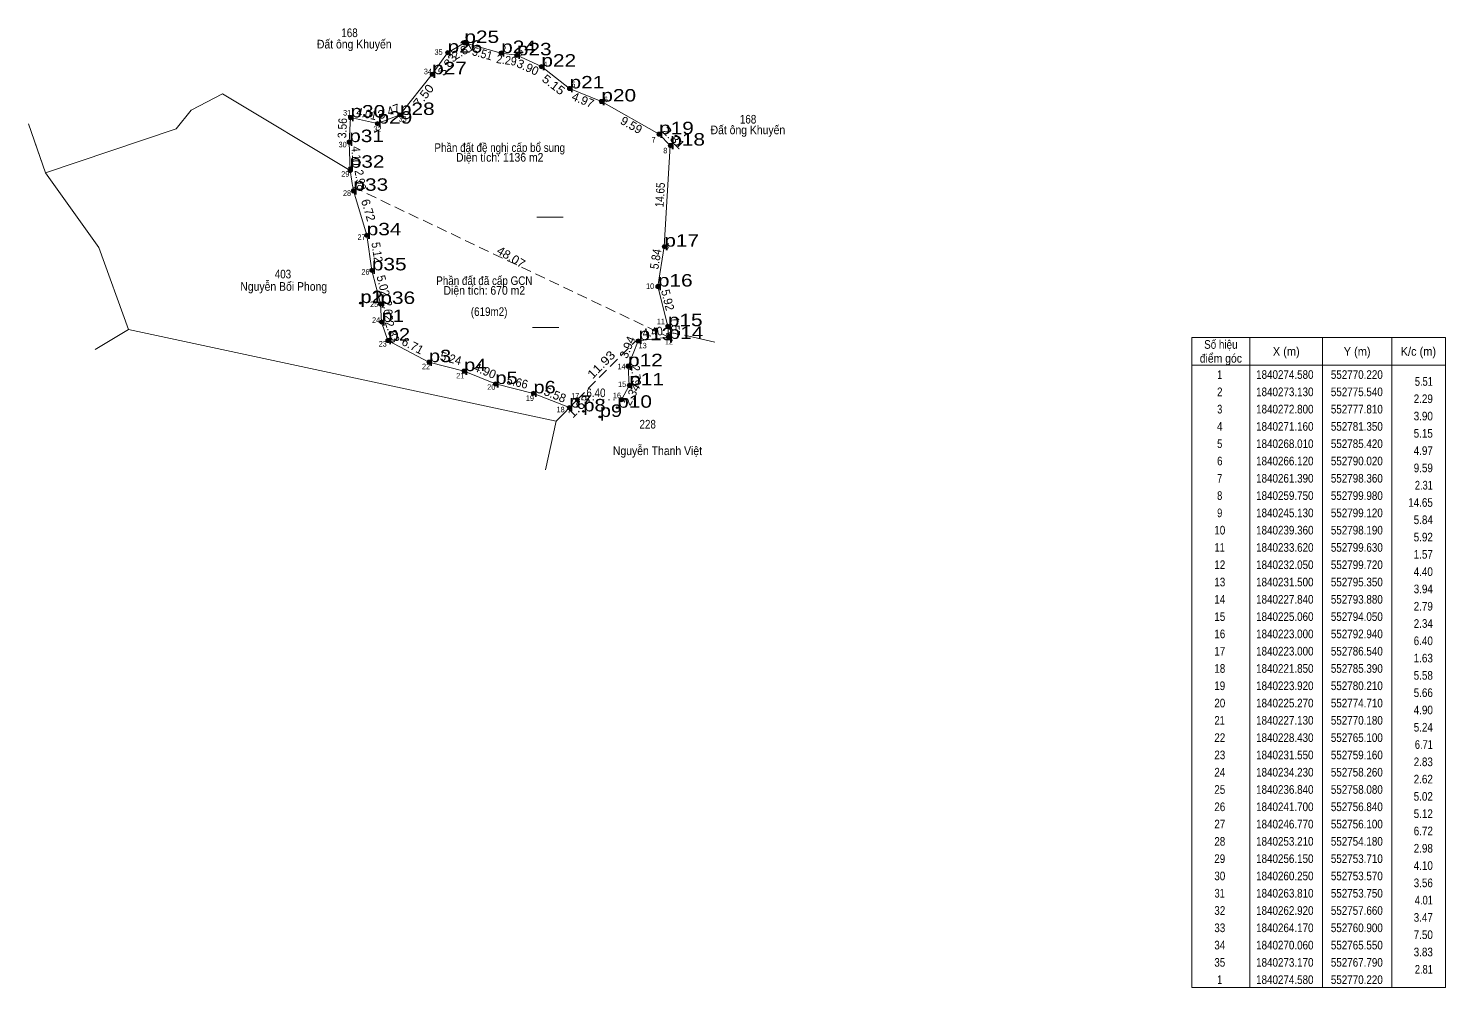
# Model space of a CAD drawing. Header units: metres. Extents: x 552359 to 552912, y 1839972 to 1840607.
# Drawn here: x 552707.2 to 552912.1, y 1840138 to 1840276.7 of the extents above; entities that cross this region are included whole.
import ezdxf
from ezdxf.enums import TextEntityAlignment as Align

# ---------------------------------------------------------------- set-up
doc = ezdxf.new("R2010")
doc.units = ezdxf.units.M
doc.header["$LTSCALE"] = 0.5
doc.header["$PDMODE"] = 32
doc.header["$PDSIZE"] = 0.25
doc.linetypes.add('DOTTED', pattern=[1.5, 0.3, -1.2])
doc.linetypes.add('MEDIUM_DASHED', pattern=[4.5, 3, -1.5])
for name, color, linetype, lineweight in [('10', 7, 'Continuous', 13), ('2', 7, 'Continuous', 13), ('49', 7, 'Continuous', 13), ('63', 7, 'Continuous', 13)]:
    doc.layers.add(name, color=color, linetype=linetype, lineweight=lineweight)
doc.layers.add('12', color=7, linetype='Continuous')
doc.layers.add('15', color=7, linetype='Continuous')

msp = doc.modelspace()

# ---------------------------------------------------------------- hatches: boundary and pattern name
at = {"layer": '63'}
for points in [[(552768.09, 1840273.17, 1), (552767.49, 1840273.17, 1)], [(552768.09, 1840273.17, 1), (552767.49, 1840273.17, 1)], [(552770.52, 1840274.58, 1), (552769.92, 1840274.58, 1)], [(552770.52, 1840274.58, 1), (552769.92, 1840274.58, 1)], [(552775.84, 1840273.13, 1), (552775.24, 1840273.13, 1)], [(552775.84, 1840273.13, 1), (552775.24, 1840273.13, 1)], [(552778.11, 1840272.8, 1), (552777.51, 1840272.8, 1)], [(552778.11, 1840272.8, 1), (552777.51, 1840272.8, 1)], [(552781.65, 1840271.16, 1), (552781.05, 1840271.16, 1)], [(552781.65, 1840271.16, 1), (552781.05, 1840271.16, 1)], [(552765.85, 1840270.06, 1), (552765.25, 1840270.06, 1)], [(552765.85, 1840270.06, 1), (552765.25, 1840270.06, 1)], [(552785.72, 1840268.01, 1), (552785.12, 1840268.01, 1)], [(552785.72, 1840268.01, 1), (552785.12, 1840268.01, 1)], [(552790.32, 1840266.12, 1), (552789.72, 1840266.12, 1)], [(552790.32, 1840266.12, 1), (552789.72, 1840266.12, 1)], [(552754.05, 1840263.81, 1), (552753.45, 1840263.81, 1)], [(552754.05, 1840263.81, 1), (552753.45, 1840263.81, 1)], [(552757.96, 1840262.92, 1), (552757.36, 1840262.92, 1)], [(552757.96, 1840262.92, 1), (552757.36, 1840262.92, 1)], [(552761.2, 1840264.17, 1), (552760.6, 1840264.17, 1)], [(552761.2, 1840264.17, 1), (552760.6, 1840264.17, 1)], [(552798.66, 1840261.39, 1), (552798.06, 1840261.39, 1)], [(552798.66, 1840261.39, 1), (552798.06, 1840261.39, 1)], [(552753.87, 1840260.25, 1), (552753.27, 1840260.25, 1)], [(552753.87, 1840260.25, 1), (552753.27, 1840260.25, 1)], [(552800.28, 1840259.75, 1), (552799.68, 1840259.75, 1)], [(552800.28, 1840259.75, 1), (552799.68, 1840259.75, 1)], [(552754.01, 1840256.15, 1), (552753.41, 1840256.15, 1)], [(552754.01, 1840256.15, 1), (552753.41, 1840256.15, 1)], [(552754.48, 1840253.21, 1), (552753.88, 1840253.21, 1)], [(552754.48, 1840253.21, 1), (552753.88, 1840253.21, 1)], [(552756.4, 1840246.77, 1), (552755.8, 1840246.77, 1)], [(552756.4, 1840246.77, 1), (552755.8, 1840246.77, 1)], [(552799.42, 1840245.13, 1), (552798.82, 1840245.13, 1)], [(552799.42, 1840245.13, 1), (552798.82, 1840245.13, 1)], [(552757.14, 1840241.7, 1), (552756.54, 1840241.7, 1)], [(552757.14, 1840241.7, 1), (552756.54, 1840241.7, 1)], [(552798.49, 1840239.36, 1), (552797.89, 1840239.36, 1)], [(552798.49, 1840239.36, 1), (552797.89, 1840239.36, 1)], [(552758.38, 1840236.84, 1), (552757.78, 1840236.84, 1)], [(552758.38, 1840236.84, 1), (552757.78, 1840236.84, 1)], [(552758.56, 1840234.23, 1), (552757.96, 1840234.23, 1)], [(552758.56, 1840234.23, 1), (552757.96, 1840234.23, 1)], [(552799.93, 1840233.62, 1), (552799.33, 1840233.62, 1)], [(552799.93, 1840233.62, 1), (552799.33, 1840233.62, 1)], [(552759.46, 1840231.55, 1), (552758.86, 1840231.55, 1)], [(552759.46, 1840231.55, 1), (552758.86, 1840231.55, 1)], [(552795.65, 1840231.5, 1), (552795.05, 1840231.5, 1)], [(552795.65, 1840231.5, 1), (552795.05, 1840231.5, 1)], [(552800.02, 1840232.05, 1), (552799.42, 1840232.05, 1)], [(552800.02, 1840232.05, 1), (552799.42, 1840232.05, 1)], [(552765.4, 1840228.43, 1), (552764.8, 1840228.43, 1)], [(552765.4, 1840228.43, 1), (552764.8, 1840228.43, 1)], [(552770.48, 1840227.13, 1), (552769.88, 1840227.13, 1)], [(552770.48, 1840227.13, 1), (552769.88, 1840227.13, 1)], [(552794.18, 1840227.84, 1), (552793.58, 1840227.84, 1)], [(552794.18, 1840227.84, 1), (552793.58, 1840227.84, 1)], [(552775.01, 1840225.27, 1), (552774.41, 1840225.27, 1)], [(552775.01, 1840225.27, 1), (552774.41, 1840225.27, 1)], [(552794.35, 1840225.06, 1), (552793.75, 1840225.06, 1)], [(552794.35, 1840225.06, 1), (552793.75, 1840225.06, 1)], [(552780.51, 1840223.92, 1), (552779.91, 1840223.92, 1)], [(552780.51, 1840223.92, 1), (552779.91, 1840223.92, 1)], [(552786.84, 1840223, 1), (552786.24, 1840223, 1)], [(552786.84, 1840223, 1), (552786.24, 1840223, 1)], [(552793.24, 1840223, 1), (552792.64, 1840223, 1)], [(552793.24, 1840223, 1), (552792.64, 1840223, 1)], [(552785.69, 1840221.85, 1), (552785.09, 1840221.85, 1)], [(552785.69, 1840221.85, 1), (552785.09, 1840221.85, 1)]]:
    msp.add_hatch(color=256, dxfattribs=at).paths.add_polyline_path(points)

# ---------------------------------------------------------------- linework, layer by layer
at = {"layer": '10'}
for p, q in [((552735.24, 1840267.22), (552753.71, 1840256.15)), ((552735.24, 1840267.22), (552753.71, 1840256.15)), ((552707.19, 1840262.88), (552709.68, 1840255.81)), ((552707.19, 1840262.88), (552709.68, 1840255.81)), ((552708.12, 1840260.23), (552709.68, 1840255.81)), ((552708.12, 1840260.23), (552709.68, 1840255.81)), ((552716.83, 1840230.27), (552721.69, 1840233.13)), ((552716.83, 1840230.27), (552721.69, 1840233.13)), ((552716.83, 1840230.27), (552721.69, 1840233.13)), ((552716.83, 1840230.27), (552721.69, 1840233.13)), ((552721.69, 1840233.13), (552783.47, 1840219.91)), ((552721.69, 1840233.13), (552783.47, 1840219.91))]:
    msp.add_line(p, q, dxfattribs=at)
for points in [[(552799.72, 1840232.05), (552799.63, 1840233.62), (552798.19, 1840239.36), (552799.12, 1840245.13), (552799.98, 1840259.75), (552798.36, 1840261.39), (552790.02, 1840266.12), (552785.42, 1840268.01), (552781.35, 1840271.16), (552777.81, 1840272.8), (552775.54, 1840273.13), (552770.22, 1840274.58), (552767.79, 1840273.17), (552765.55, 1840270.06), (552760.9, 1840264.17), (552757.66, 1840262.92), (552753.75, 1840263.81), (552753.57, 1840260.25), (552753.71, 1840256.15)], [(552799.72, 1840232.05), (552799.63, 1840233.62), (552798.19, 1840239.36), (552799.12, 1840245.13), (552799.98, 1840259.75), (552798.36, 1840261.39), (552790.02, 1840266.12), (552785.42, 1840268.01), (552781.35, 1840271.16), (552777.81, 1840272.8), (552775.54, 1840273.13), (552770.22, 1840274.58), (552767.79, 1840273.17), (552765.55, 1840270.06), (552760.9, 1840264.17), (552757.66, 1840262.92), (552753.75, 1840263.81), (552753.57, 1840260.25), (552753.71, 1840256.15)], [(552709.68, 1840255.81), (552728.54, 1840262.16), (552730.73, 1840264.85), (552735.24, 1840267.22)], [(552709.68, 1840255.81), (552728.54, 1840262.16), (552730.73, 1840264.85), (552735.24, 1840267.22)], [(552709.68, 1840255.81), (552728.54, 1840262.16), (552730.73, 1840264.85), (552735.24, 1840267.22)], [(552709.68, 1840255.81), (552728.54, 1840262.16), (552730.73, 1840264.85), (552735.24, 1840267.22)], [(552721.69, 1840233.13), (552717.36, 1840245.02), (552709.68, 1840255.81)], [(552721.69, 1840233.13), (552717.36, 1840245.02), (552709.68, 1840255.81)], [(552721.69, 1840233.13), (552717.36, 1840245.02), (552709.68, 1840255.81)], [(552721.69, 1840233.13), (552717.36, 1840245.02), (552709.68, 1840255.81)], [(552753.71, 1840256.15), (552753.96, 1840254.6), (552754.01, 1840254.25), (552754.06, 1840253.97), (552754.08, 1840253.78), (552754.18, 1840253.21)], [(552754.18, 1840253.21), (552756.1, 1840246.77), (552756.84, 1840241.7), (552758.08, 1840236.84), (552758.26, 1840234.23)], [(552754.18, 1840253.21), (552756.1, 1840246.77), (552756.84, 1840241.7), (552758.08, 1840236.84), (552758.26, 1840234.23)], [(552758.26, 1840234.23), (552759.16, 1840231.55), (552765.1, 1840228.43), (552770.18, 1840227.13), (552774.71, 1840225.27), (552780.21, 1840223.92), (552785.39, 1840221.85)], [(552758.26, 1840234.23), (552759.16, 1840231.55), (552765.1, 1840228.43), (552770.18, 1840227.13), (552774.71, 1840225.27), (552780.21, 1840223.92), (552785.39, 1840221.85)], [(552792.94, 1840223), (552794.05, 1840225.06), (552793.88, 1840227.84), (552795.35, 1840231.5)], [(552792.94, 1840223), (552794.05, 1840225.06), (552793.88, 1840227.84), (552795.35, 1840231.5)]]:
    msp.add_lwpolyline(points, dxfattribs=at)
at = {"layer": '12'}
for p in [(552770.22, 1840274.58), (552767.79, 1840273.17), (552775.54, 1840273.13), (552777.81, 1840272.8), (552765.55, 1840270.06), (552781.35, 1840271.16), (552785.42, 1840268.01), (552790.02, 1840266.12), (552753.75, 1840263.81), (552760.9, 1840264.17), (552757.66, 1840262.92), (552798.36, 1840261.39), (552753.57, 1840260.25), (552799.98, 1840259.75), (552753.65, 1840256.54), (552754.18, 1840253.21), (552756.1, 1840246.77), (552799.12, 1840245.13), (552756.84, 1840241.7), (552798.19, 1840239.36), (552755.18, 1840236.98), (552755.2, 1840236.97), (552758.08, 1840236.84), (552758.26, 1840234.23), (552799.63, 1840233.62), (552759.16, 1840231.55), (552795.39, 1840231.6), (552799.74, 1840231.79), (552765.1, 1840228.43), (552770.18, 1840227.13), (552793.88, 1840227.84), (552774.71, 1840225.27), (552794.05, 1840225.06), (552780.21, 1840223.92), (552785.39, 1840221.85), (552787.42, 1840221.31), (552789.8, 1840220.51), (552792.31, 1840221.84)]:
    msp.add_point(p, dxfattribs=at)
at = {"layer": '2', "linetype": 'MEDIUM_DASHED'}
msp.add_line((552754.08, 1840253.78), (552799.72, 1840232.05), dxfattribs=at)
at = {"layer": '49'}
for p, q in [((552795.35, 1840231.5), (552799.72, 1840232.05)), ((552795.35, 1840231.5), (552799.72, 1840232.05)), ((552802.06, 1840232.34), (552806.41, 1840231.3)), ((552802.06, 1840232.34), (552806.41, 1840231.3)), ((552786.54, 1840223), (552783.47, 1840219.91)), ((552786.54, 1840223), (552783.47, 1840219.91)), ((552786.54, 1840223), (552785.39, 1840221.85)), ((552786.54, 1840223), (552785.39, 1840221.85)), ((552783.47, 1840219.91), (552781.95, 1840212.84)), ((552783.47, 1840219.91), (552781.95, 1840212.84))]:
    msp.add_line(p, q, dxfattribs=at)
at = {"layer": '49', "linetype": 'DOTTED'}
msp.add_line((552786.54, 1840223), (552792.94, 1840223), dxfattribs=at)
msp.add_line((552786.54, 1840223), (552792.94, 1840223), dxfattribs=at)
at = {"layer": '63'}
for p, q in [((552780.69, 1840249.39), (552784.48, 1840249.39)), ((552780.69, 1840249.39), (552784.48, 1840249.39)), ((552780.07, 1840233.42), (552783.86, 1840233.42)), ((552780.07, 1840233.42), (552783.86, 1840233.42)), ((552883.76, 1840231.98), (552883.76, 1840137.98)), ((552894.26, 1840231.98), (552894.26, 1840137.98)), ((552904.26, 1840231.98), (552904.26, 1840137.98)), ((552875.36, 1840227.98), (552912.06, 1840227.98))]:
    msp.add_line(p, q, dxfattribs=at)
at = {"layer": '63', "linetype": 'MEDIUM_DASHED'}
msp.add_line((552786.54, 1840223), (552794.95, 1840231.46), dxfattribs=at)
msp.add_line((552786.54, 1840223), (552794.95, 1840231.46), dxfattribs=at)
at = {"layer": '63'}
msp.add_lwpolyline([(552875.36, 1840231.98), (552912.06, 1840231.98), (552912.06, 1840137.98), (552875.36, 1840137.98)], close=True, dxfattribs=at)
for centre in [(552767.79, 1840273.17), (552767.79, 1840273.17), (552770.22, 1840274.58), (552770.22, 1840274.58), (552775.54, 1840273.13), (552775.54, 1840273.13), (552777.81, 1840272.8), (552777.81, 1840272.8), (552781.35, 1840271.16), (552781.35, 1840271.16), (552765.55, 1840270.06), (552765.55, 1840270.06), (552785.42, 1840268.01), (552785.42, 1840268.01), (552790.02, 1840266.12), (552790.02, 1840266.12), (552753.75, 1840263.81), (552753.75, 1840263.81), (552757.66, 1840262.92), (552757.66, 1840262.92), (552760.9, 1840264.17), (552760.9, 1840264.17), (552798.36, 1840261.39), (552798.36, 1840261.39), (552753.57, 1840260.25), (552753.57, 1840260.25), (552799.98, 1840259.75), (552799.98, 1840259.75), (552753.71, 1840256.15), (552753.71, 1840256.15), (552754.18, 1840253.21), (552754.18, 1840253.21), (552756.1, 1840246.77), (552756.1, 1840246.77), (552799.12, 1840245.13), (552799.12, 1840245.13), (552756.84, 1840241.7), (552756.84, 1840241.7), (552798.19, 1840239.36), (552798.19, 1840239.36), (552758.08, 1840236.84), (552758.08, 1840236.84), (552758.26, 1840234.23), (552758.26, 1840234.23), (552799.63, 1840233.62), (552799.63, 1840233.62), (552759.16, 1840231.55), (552759.16, 1840231.55), (552795.35, 1840231.5), (552795.35, 1840231.5), (552799.72, 1840232.05), (552799.72, 1840232.05), (552765.1, 1840228.43), (552765.1, 1840228.43), (552770.18, 1840227.13), (552770.18, 1840227.13), (552793.88, 1840227.84), (552793.88, 1840227.84), (552774.71, 1840225.27), (552774.71, 1840225.27), (552794.05, 1840225.06), (552794.05, 1840225.06), (552780.21, 1840223.92), (552780.21, 1840223.92), (552786.54, 1840223), (552786.54, 1840223), (552792.94, 1840223), (552792.94, 1840223), (552785.39, 1840221.85), (552785.39, 1840221.85)]:
    msp.add_circle(centre, 0.3, dxfattribs=at)

# ---------------------------------------------------------------- texts
at = {"layer": '12'}
for s, width, p in [('p25', 1.25, (552770.22, 1840274.58)), ('p26', 1.25, (552767.79, 1840273.17)), ('p24', 1.25, (552775.54, 1840273.13)), ('p23', 1.25, (552777.81, 1840272.8)), ('p27', 1.25, (552765.55, 1840270.06)), ('p22', 1.25, (552781.35, 1840271.16)), ('p21', 1.25, (552785.42, 1840268.01)), ('p20', 1.25, (552790.02, 1840266.12)), ('p30', 1.25, (552753.75, 1840263.81)), ('p28', 1.25, (552760.9, 1840264.17)), ('p29', 1.25, (552757.66, 1840262.92)), ('p19', 1.25, (552798.36, 1840261.39)), ('p31', 1.25, (552753.57, 1840260.25)), ('p18', 1.25, (552799.98, 1840259.75)), ('p32', 1.25, (552753.65, 1840256.54)), ('p33', 1.25, (552754.18, 1840253.21)), ('p34', 1.25, (552756.1, 1840246.77)), ('p17', 1.25, (552799.12, 1840245.13)), ('p35', 1.25, (552756.84, 1840241.7)), ('p16', 1.25, (552798.19, 1840239.36)), ('p1', 1.2, (552755.18, 1840236.98)), ('p2', 1.2, (552755.2, 1840236.97)), ('p36', 1.25, (552758.08, 1840236.84)), ('p1', 1.2, (552758.26, 1840234.23)), ('p15', 1.25, (552799.63, 1840233.62)), ('p2', 1.2, (552759.16, 1840231.55)), ('p13', 1.25, (552795.39, 1840231.6)), ('p14', 1.25, (552799.74, 1840231.79)), ('p3', 1.2, (552765.1, 1840228.43)), ('p4', 1.2, (552770.18, 1840227.13)), ('p12', 1.25, (552793.88, 1840227.84)), ('p5', 1.2, (552774.71, 1840225.27)), ('p11', 1.25, (552794.05, 1840225.06)), ('p6', 1.2, (552780.21, 1840223.92)), ('p7', 1.2, (552785.39, 1840221.85)), ('p8', 1.2, (552787.42, 1840221.31)), ('p9', 1.2, (552789.8, 1840220.51)), ('p10', 1.25, (552792.31, 1840221.84))]:
    msp.add_text(s, height=1.8, dxfattribs=dict(at, width=width)).set_placement(p)
at = {"layer": '15', "width": 0.85}
for s, p in [('168', (552753.615, 1840275.43)), ('168', (552811.225, 1840262.93)), ('403', (552743.995, 1840240.54))]:
    msp.add_text(s, height=1.25, dxfattribs=at).set_placement(p, align=Align.CENTER)
at = {"layer": '63'}
for s, height, width, p in [(' 1', 0.8, 0.9, (552770.78, 1840274.74)), (' 1', 0.8, 0.9, (552770.78, 1840274.74)), (' 35', 0.8, 0.95, (552767.07, 1840272.87)), (' 35', 0.8, 0.95, (552767.07, 1840272.87)), (' 2', 0.8, 0.9, (552776.26, 1840273.31)), (' 2', 0.8, 0.9, (552776.26, 1840273.31)), (' 3', 0.8, 0.95, (552778.66, 1840272.76)), (' 3', 0.8, 0.95, (552778.66, 1840272.76)), (' 4', 0.8, 0.95, (552782.22, 1840271.09)), (' 4', 0.8, 0.95, (552782.22, 1840271.09)), (' 34', 0.8, 0.95, (552765.53, 1840270.06)), (' 34', 0.8, 0.95, (552765.53, 1840270.06)), (' 5', 0.8, 0.9, (552786.27, 1840268.18)), (' 5', 0.8, 0.9, (552786.27, 1840268.18)), (' 6', 0.8, 0.9, (552790.96, 1840266.02)), (' 6', 0.8, 0.9, (552790.96, 1840266.02)), (' 31', 0.8, 0.9, (552753.85, 1840264.09)), (' 31', 0.8, 0.9, (552753.85, 1840264.09)), (' 33', 0.8, 0.95, (552761.86, 1840263.21)), (' 33', 0.8, 0.95, (552761.86, 1840263.21)), (' 32', 0.8, 0.95, (552758.24, 1840261.74)), (' 32', 0.8, 0.95, (552758.24, 1840261.74)), (' 30', 0.8, 0.95, (552753.2, 1840259.49)), (' 30', 0.8, 0.95, (552753.2, 1840259.49)), (' 7', 0.8, 0.9, (552797.86, 1840260.19)), (' 7', 0.8, 0.9, (552797.86, 1840260.19)), (' 8', 0.8, 0.95, (552799.56, 1840258.63)), (' 8', 0.8, 0.95, (552799.56, 1840258.63)), (' 29', 0.8, 0.95, (552753.59, 1840255.25)), (' 29', 0.8, 0.95, (552753.59, 1840255.25)), (' 28', 0.8, 0.95, (552753.84, 1840252.47)), (' 28', 0.8, 0.95, (552753.84, 1840252.47)), (' 27', 0.8, 0.95, (552755.94, 1840246.11)), (' 27', 0.8, 0.95, (552755.94, 1840246.11)), (' 9', 0.8, 0.9, (552799.88, 1840244.85)), (' 9', 0.8, 0.9, (552799.88, 1840244.85)), (' 26', 0.8, 0.95, (552756.5, 1840241.08)), (' 26', 0.8, 0.95, (552756.5, 1840241.08)), (' 10', 0.8, 0.95, (552797.65, 1840239.02)), (' 10', 0.8, 0.95, (552797.65, 1840239.02)), (' 25', 0.8, 0.95, (552757.76, 1840236.4)), (' 25', 0.8, 0.95, (552757.76, 1840236.4)), (' 24', 0.8, 0.95, (552758.04, 1840234.11)), (' 24', 0.8, 0.95, (552758.04, 1840234.11)), (' 11', 0.8, 0.9, (552799.21, 1840233.92)), (' 11', 0.8, 0.9, (552799.21, 1840233.92)), (' 23', 0.8, 0.95, (552759, 1840230.68)), (' 23', 0.8, 0.95, (552759, 1840230.68)), (' 13', 0.8, 0.95, (552796.57, 1840230.42)), (' 13', 0.8, 0.95, (552796.57, 1840230.42)), (' 12', 0.8, 0.95, (552800.38, 1840230.99)), (' 12', 0.8, 0.95, (552800.38, 1840230.99)), (' 22', 0.8, 0.95, (552765.26, 1840227.4)), (' 22', 0.8, 0.95, (552765.26, 1840227.4)), (' 21', 0.8, 0.9, (552770.2, 1840226.07)), (' 21', 0.8, 0.9, (552770.2, 1840226.07)), (' 14', 0.8, 0.95, (552793.52, 1840227.4)), (' 14', 0.8, 0.95, (552793.52, 1840227.4)), (' 20', 0.8, 0.95, (552774.69, 1840224.43)), (' 20', 0.8, 0.95, (552774.69, 1840224.43)), (' 15', 0.8, 0.95, (552793.6, 1840224.83)), (' 15', 0.8, 0.95, (552793.6, 1840224.83)), ('5.51', 1.25, 0.8, (552910.21, 1840225.01)), (' 19', 0.8, 0.95, (552780.27, 1840222.82)), (' 19', 0.8, 0.95, (552780.27, 1840222.82)), (' 17', 0.8, 0.95, (552786.82, 1840223.15)), (' 17', 0.8, 0.95, (552786.82, 1840223.15)), (' 16', 0.8, 0.95, (552792.86, 1840223.22)), (' 16', 0.8, 0.95, (552792.86, 1840223.22)), ('2.29', 1.25, 0.85, (552910.21, 1840222.51)), (' 18', 0.8, 0.95, (552784.71, 1840221.18)), (' 18', 0.8, 0.95, (552784.71, 1840221.18)), ('3.90', 1.25, 0.85, (552910.21, 1840220.01)), ('5.15', 1.25, 0.85, (552910.21, 1840217.51)), ('4.97', 1.25, 0.85, (552910.21, 1840215.01)), ('9.59', 1.25, 0.85, (552910.21, 1840212.51)), ('2.31', 1.25, 0.8, (552910.21, 1840210.01)), ('14.65', 1.25, 0.85, (552910.21, 1840207.51)), ('5.84', 1.25, 0.85, (552910.21, 1840205.01)), ('5.92', 1.25, 0.85, (552910.21, 1840202.51)), ('1.57', 1.25, 0.85, (552910.21, 1840200.01)), ('4.40', 1.25, 0.85, (552910.21, 1840197.51)), ('3.94', 1.25, 0.85, (552910.21, 1840195.01)), ('2.79', 1.25, 0.85, (552910.21, 1840192.51)), ('2.34', 1.25, 0.85, (552910.21, 1840190.01)), ('6.40', 1.25, 0.85, (552910.21, 1840187.51)), ('1.63', 1.25, 0.85, (552910.21, 1840185.01)), ('5.58', 1.25, 0.85, (552910.21, 1840182.51)), ('5.66', 1.25, 0.85, (552910.21, 1840180.01)), ('4.90', 1.25, 0.85, (552910.21, 1840177.51)), ('5.24', 1.25, 0.85, (552910.21, 1840175.01)), ('6.71', 1.25, 0.8, (552910.21, 1840172.51)), ('2.83', 1.25, 0.85, (552910.21, 1840170.01)), ('2.62', 1.25, 0.85, (552910.21, 1840167.51)), ('5.02', 1.25, 0.85, (552910.21, 1840165.01)), ('5.12', 1.25, 0.85, (552910.21, 1840162.51)), ('6.72', 1.25, 0.85, (552910.21, 1840160.01)), ('2.98', 1.25, 0.85, (552910.21, 1840157.51)), ('4.10', 1.25, 0.85, (552910.21, 1840155.01)), ('3.56', 1.25, 0.85, (552910.21, 1840152.51)), ('4.01', 1.25, 0.8, (552910.21, 1840150.01)), ('3.47', 1.25, 0.85, (552910.21, 1840147.51)), ('7.50', 1.25, 0.85, (552910.21, 1840145.01)), ('3.83', 1.25, 0.85, (552910.21, 1840142.51)), ('2.81', 1.25, 0.8, (552910.21, 1840140.01))]:
    msp.add_text(s, height=height, dxfattribs=dict(at, width=width)).set_placement(p, align=Align.RIGHT)
for s, width, p in [('Đất ông Khuyến', 0.9, (552754.3, 1840273.79)), ('Đất ông Khuyến', 0.9, (552754.3, 1840273.79)), ('Đất ông Khuyến', 0.9, (552811.2, 1840261.39)), ('Đất ông Khuyến', 0.9, (552811.2, 1840261.39)), ('Phần đất đề nghị cấp bổ sung', 0.85, (552775.33, 1840258.83)), ('Diện tích: 1136 m2', 0.9, (552775.33, 1840257.42)), ('Phần đất đã cấp GCN', 0.85, (552773.105, 1840239.59)), ('Nguyễn Bối Phong', 0.9, (552744.105, 1840238.75)), ('Nguyễn Bối Phong', 0.9, (552744.105, 1840238.75)), ('Diện tích: 670 m2', 0.9, (552773.1, 1840238.18)), ('(619m2)', 0.85, (552773.795, 1840235.11)), ('Số hiệu', 0.85, (552879.565, 1840230.36)), ('X (m)', 0.95, (552889.02, 1840229.36)), ('Y (m)', 0.95, (552899.265, 1840229.36)), ('K/c (m)', 0.95, (552908.115, 1840229.36)), ('điểm góc', 0.9, (552879.565, 1840228.36)), (' 1', 0.75, (552879.215, 1840226.01)), ('1840274.580', 0.85, (552888.81, 1840226.01)), ('552770.220', 0.85, (552899.22, 1840226.01)), ('6.40', 0.85, (552789.235, 1840223.37)), ('6.40', 0.85, (552789.235, 1840223.37)), (' 2', 0.85, (552879.215, 1840223.51)), ('1840273.130', 0.85, (552888.81, 1840223.51)), ('552775.540', 0.85, (552899.22, 1840223.51)), (' 3', 0.8, (552879.215, 1840221.01)), ('1840272.800', 0.85, (552888.81, 1840221.01)), ('552777.810', 0.85, (552899.22, 1840221.01)), ('228', 0.85, (552796.715, 1840218.83)), ('228', 0.85, (552796.715, 1840218.83)), (' 4', 0.85, (552879.205, 1840218.51)), ('1840271.160', 0.85, (552888.81, 1840218.51)), ('552781.350', 0.85, (552899.22, 1840218.51)), ('Nguyễn Thanh Việt', 0.9, (552798.13, 1840214.99)), ('Nguyễn Thanh Việt', 0.9, (552798.13, 1840214.99)), (' 5', 0.8, (552879.215, 1840216.01)), ('1840268.010', 0.85, (552888.81, 1840216.01)), ('552785.420', 0.85, (552899.22, 1840216.01)), (' 6', 0.85, (552879.215, 1840213.51)), ('1840266.120', 0.85, (552888.81, 1840213.51)), ('552790.020', 0.85, (552899.22, 1840213.51)), (' 7', 0.8, (552879.215, 1840211.01)), ('1840261.390', 0.85, (552888.81, 1840211.01)), ('552798.360', 0.85, (552899.22, 1840211.01)), (' 8', 0.8, (552879.215, 1840208.51)), ('1840259.750', 0.85, (552888.81, 1840208.51)), ('552799.980', 0.85, (552899.22, 1840208.51)), (' 9', 0.8, (552879.215, 1840206.01)), ('1840245.130', 0.85, (552888.81, 1840206.01)), ('552799.120', 0.85, (552899.22, 1840206.01)), (' 10', 0.85, (552879.215, 1840203.51)), ('1840239.360', 0.85, (552888.81, 1840203.51)), ('552798.190', 0.85, (552899.22, 1840203.51)), (' 11', 0.8, (552879.205, 1840201.01)), ('1840233.620', 0.85, (552888.81, 1840201.01)), ('552799.630', 0.85, (552899.22, 1840201.01)), (' 12', 0.85, (552879.215, 1840198.51)), ('1840232.050', 0.85, (552888.81, 1840198.51)), ('552799.720', 0.85, (552899.22, 1840198.51)), (' 13', 0.85, (552879.215, 1840196.01)), ('1840231.500', 0.85, (552888.81, 1840196.01)), ('552795.350', 0.85, (552899.22, 1840196.01)), (' 14', 0.85, (552879.215, 1840193.51)), ('1840227.840', 0.85, (552888.81, 1840193.51)), ('552793.880', 0.85, (552899.22, 1840193.51)), (' 15', 0.85, (552879.215, 1840191.01)), ('1840225.060', 0.85, (552888.81, 1840191.01)), ('552794.050', 0.85, (552899.22, 1840191.01)), (' 16', 0.85, (552879.215, 1840188.51)), ('1840223.000', 0.85, (552888.81, 1840188.51)), ('552792.940', 0.85, (552899.22, 1840188.51)), (' 17', 0.85, (552879.215, 1840186.01)), ('1840223.000', 0.85, (552888.81, 1840186.01)), ('552786.540', 0.85, (552899.22, 1840186.01)), (' 18', 0.85, (552879.215, 1840183.51)), ('1840221.850', 0.85, (552888.81, 1840183.51)), ('552785.390', 0.85, (552899.22, 1840183.51)), (' 19', 0.85, (552879.205, 1840181.01)), ('1840223.920', 0.85, (552888.81, 1840181.01)), ('552780.210', 0.85, (552899.22, 1840181.01)), (' 20', 0.85, (552879.215, 1840178.51)), ('1840225.270', 0.85, (552888.81, 1840178.51)), ('552774.710', 0.85, (552899.22, 1840178.51)), (' 21', 0.8, (552879.205, 1840176.01)), ('1840227.130', 0.85, (552888.81, 1840176.01)), ('552770.180', 0.85, (552899.22, 1840176.01)), (' 22', 0.85, (552879.215, 1840173.51)), ('1840228.430', 0.85, (552888.81, 1840173.51)), ('552765.100', 0.85, (552899.22, 1840173.51)), (' 23', 0.85, (552879.215, 1840171.01)), ('1840231.550', 0.85, (552888.81, 1840171.01)), ('552759.160', 0.85, (552899.22, 1840171.01)), (' 24', 0.85, (552879.215, 1840168.51)), ('1840234.230', 0.85, (552888.81, 1840168.51)), ('552758.260', 0.85, (552899.22, 1840168.51)), (' 25', 0.85, (552879.215, 1840166.01)), ('1840236.840', 0.85, (552888.81, 1840166.01)), ('552758.080', 0.85, (552899.22, 1840166.01)), (' 26', 0.85, (552879.215, 1840163.51)), ('1840241.700', 0.85, (552888.81, 1840163.51)), ('552756.840', 0.85, (552899.22, 1840163.51)), (' 27', 0.85, (552879.215, 1840161.01)), ('1840246.770', 0.85, (552888.81, 1840161.01)), ('552756.100', 0.85, (552899.22, 1840161.01)), (' 28', 0.85, (552879.215, 1840158.51)), ('1840253.210', 0.85, (552888.81, 1840158.51)), ('552754.180', 0.85, (552899.22, 1840158.51)), (' 29', 0.85, (552879.205, 1840156.01)), ('1840256.150', 0.85, (552888.81, 1840156.01)), ('552753.710', 0.85, (552899.22, 1840156.01)), (' 30', 0.85, (552879.215, 1840153.51)), ('1840260.250', 0.85, (552888.81, 1840153.51)), ('552753.570', 0.85, (552899.22, 1840153.51)), (' 31', 0.8, (552879.205, 1840151.01)), ('1840263.810', 0.85, (552888.81, 1840151.01)), ('552753.750', 0.85, (552899.22, 1840151.01)), (' 32', 0.85, (552879.215, 1840148.51)), ('1840262.920', 0.85, (552888.81, 1840148.51)), ('552757.660', 0.85, (552899.22, 1840148.51)), (' 33', 0.85, (552879.215, 1840146.01)), ('1840264.170', 0.85, (552888.81, 1840146.01)), ('552760.900', 0.85, (552899.22, 1840146.01)), (' 34', 0.85, (552879.215, 1840143.51)), ('1840270.060', 0.85, (552888.81, 1840143.51)), ('552765.550', 0.85, (552899.22, 1840143.51)), (' 35', 0.85, (552879.215, 1840141.01)), ('1840273.170', 0.85, (552888.81, 1840141.01)), ('552767.790', 0.85, (552899.22, 1840141.01)), (' 1', 0.75, (552879.215, 1840138.51)), ('1840274.580', 0.85, (552888.81, 1840138.51)), ('552770.220', 0.85, (552899.22, 1840138.51))]:
    msp.add_text(s, height=1.25, dxfattribs=dict(at, width=width)).set_placement(p, align=Align.CENTER)
for s, rotation, p in [('2.81', 30.124, (552770.2913, 1840272.8937)), ('2.81', 30.124, (552770.2913, 1840272.8937)), ('3.90', 335.143, (552779.1273, 1840270.4978)), ('3.90', 335.143, (552779.1273, 1840270.4978)), ('4.97', 337.664, (552787.1225, 1840265.7586)), ('4.97', 337.664, (552787.1225, 1840265.7586)), ('3.47', 21.097, (552759.54, 1840264.1026)), ('3.47', 21.097, (552759.54, 1840264.1026)), ('9.59', 330.44, (552794.0517, 1840262.167)), ('9.59', 330.44, (552794.0517, 1840262.167)), ('6.72', 286.601, (552755.7336, 1840250.2286)), ('6.72', 286.601, (552755.7336, 1840250.2286)), ('2.83', 288.563, (552759.2024, 1840232.644)), ('2.83', 288.563, (552759.2024, 1840232.644)), ('6.71', 332.289, (552762.4644, 1840230.2556)), ('6.71', 332.289, (552762.4644, 1840230.2556)), ('3.94', 68.118, (552794.3573, 1840230.3471)), ('3.94', 68.118, (552794.3573, 1840230.3471)), ('4.90', 337.677, (552772.9676, 1840226.5987)), ('4.90', 337.677, (552772.9676, 1840226.5987)), ('5.58', 338.218, (552783.0931, 1840223.1253)), ('5.58', 338.218, (552783.0931, 1840223.1253)), ('2.34', 61.683, (552794.9563, 1840223.4636)), ('2.34', 61.683, (552794.9563, 1840223.4635))]:
    msp.add_text(s, height=1.25, rotation=rotation, dxfattribs=at).set_placement(p, align=Align.CENTER)
for s, rotation, width, p in [('5.51', 344.754, 0.9, (552772.6607, 1840272.4446)), ('5.51', 344.754, 0.9, (552772.6607, 1840272.4446)), ('3.83', 54.236, 1.05, (552768.2722, 1840271.0948)), ('3.83', 54.236, 1.05, (552768.2722, 1840271.0947)), ('2.29', 351.729, 0.9, (552776.2201, 1840271.4863)), ('2.29', 351.729, 0.9, (552776.2201, 1840271.4863)), ('5.15', 322.262, 1.1, (552782.7275, 1840268.0565)), ('5.15', 322.262, 1.1, (552782.7275, 1840268.0565)), ('7.50', 51.71, 1.1, (552764.8045, 1840266.5877)), ('7.50', 51.71, 1.1, (552764.8045, 1840266.5877)), ('3.56', 87.105, 0.9, (552753.2025, 1840262.2434)), ('3.56', 87.105, 0.9, (552753.2025, 1840262.2434)), ('4.01', 347.177, 0.9, (552755.9463, 1840263.7331)), ('4.01', 347.177, 0.9, (552755.9463, 1840263.7331)), ('2.31', 314.648, 1.15, (552799.9989, 1840260.4442)), ('2.31', 314.648, 1.15, (552800.0038, 1840260.4392)), ('4.10', 271.956, 0.85, (552753.9586, 1840258.2363)), ('4.10', 271.956, 0.85, (552753.9586, 1840258.2363)), ('2.98', 279.083, 0.9, (552754.5636, 1840254.6887)), ('2.98', 279.083, 0.9, (552754.5636, 1840254.6887)), ('14.65', 86.634, 0.85, (552799.1173, 1840252.5833)), ('14.65', 86.634, 0.85, (552799.1173, 1840252.5833)), ('5.12', 278.304, 0.9, (552756.986, 1840244.2303)), ('5.12', 278.304, 0.9, (552756.986, 1840244.2303)), ('48.07', 329.091, 1.05, (552776.644, 1840243.0901)), ('48.07', 329.091, 1.05, (552776.644, 1840243.0901)), ('5.84', 80.844, 0.9, (552798.4794, 1840243.2455)), ('5.84', 80.844, 0.9, (552798.4794, 1840243.2455)), ('5.02', 284.313, 0.95, (552757.8854, 1840239.3195)), ('5.02', 284.313, 0.95, (552757.8854, 1840239.3195)), ('5.92', 284.083, 0.95, (552799.0083, 1840237.2621)), ('5.92', 284.083, 0.95, (552799.0083, 1840237.2621)), ('2.62', 273.945, 0.9, (552758.5791, 1840235.853)), ('2.62', 273.945, 0.9, (552758.5791, 1840235.853)), ('1.57', 273.281, 0.85, (552800.0811, 1840233.5458)), ('1.57', 273.281, 0.85, (552800.0811, 1840233.5458)), ('4.40', 7.173, 0.9, (552797.502, 1840232.1753)), ('4.40', 7.173, 0.9, (552797.502, 1840232.1753)), ('5.24', 345.646, 0.95, (552768.1051, 1840228.3623)), ('5.24', 345.646, 0.95, (552768.1051, 1840228.3623)), ('11.93', 45.17, 1.15, (552790.4442, 1840227.6344)), ('11.93', 45.17, 1.15, (552790.4442, 1840227.6344)), ('5.66', 346.209, 0.95, (552777.726, 1840224.9203)), ('5.66', 346.209, 0.95, (552777.726, 1840224.9203)), ('2.79', 273.499, 0.9, (552794.4176, 1840226.4681)), ('2.79', 273.499, 0.9, (552794.4176, 1840226.4681)), ('1.63', 45, 1.15, (552787.2081, 1840221.5781)), ('1.63', 45, 1.15, (552787.2081, 1840221.5781))]:
    msp.add_text(s, height=1.25, rotation=rotation, dxfattribs=dict(at, width=width)).set_placement(p, align=Align.CENTER)

doc.saveas('drawing.dxf')
